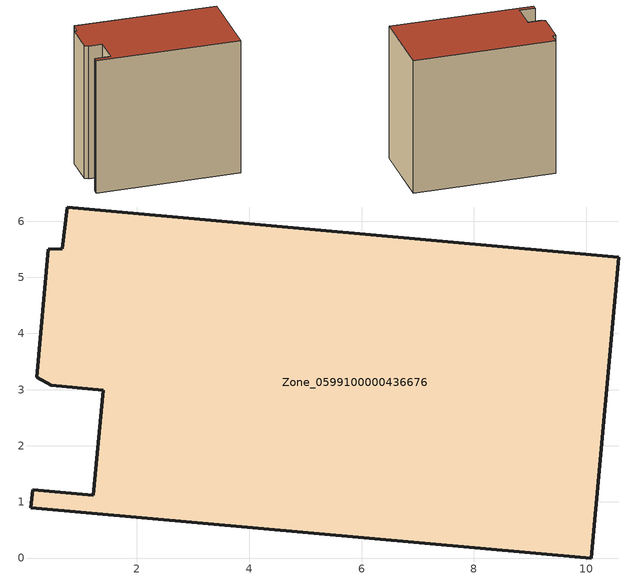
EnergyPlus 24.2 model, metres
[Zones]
Zone_0599100000436676
 floor ground (C_G): 0.21,3.22 0.42,5.5 0.67,5.51 0.76,6.25 10.58,5.36 10.1,0 0.11,0.89 0.15,1.22 1.22,1.12 1.4,2.99 0.47,3.08 z0
 wall outside (C_F): 0.11,0.89 10.1,0 10.58,5.36 0.76,6.25 0.67,5.51 0.42,5.5 0.21,3.22 0.47,3.08 1.4,2.99 1.22,1.12 0.15,1.22 0.11,0.89 z0:9.77
 roof outside (C_R): 0.42,5.5 0.21,3.22 0.47,3.08 1.4,2.99 1.22,1.12 0.15,1.22 0.11,0.89 10.1,0 10.58,5.36 0.76,6.25 0.67,5.51 z9.77
[BUILDING]
Pand.0599100000436676: North Axis=0; Terrain=City; Loads Convergence Tolerance Value=0.04; Temperature Convergence Tolerance Value=0.4; Solar Distribution=FullExterior; Maximum Number of Warmup Days=25; Minimum Number of Warmup Days=1
[Site:Location]
Rotterdam.The.Hague.AP_ZH_NLD Design_Conditions: Latitude=51.96; Longitude=4.45; Time Zone=1; Elevation=-4.5
[SITE:GROUNDTEMPERATURE:BUILDINGSURFACE]
18, 18, 18, 18, 18, 18, 18, 18, 18, 18, 18, 18
[MATERIAL] Thermal Absorptance=0.9; Solar Absorptance=0.7; Visible Absorptance=0.7
Name | Roughness | Thickness | Conductivity | Density | Specific Heat
G.TI.2006-2014 | MediumSmooth | 0.15 | 0.06 | 540 | 1210
F.TI.2006-2014 | Rough | 0.3 | 0.12 | 1920 | 840
R.TI.2006-2014 | MediumRough | 0.2 | 0.08 | 1500 | 1000
[CONSTRUCTION]
C_G: G.TI.2006-2014
C_F: F.TI.2006-2014
C_R: R.TI.2006-2014
[ZONE]
Zone_0599100000436676: Type=1; Multiplier=1; Ceiling Height=Autocalculate; Volume=Autocalculate; Floor Area=autocalculate; Part of Total Floor Area=Yes
[ZONEINFILTRATION:DESIGNFLOWRATE]
Infil_Zone_0599100000436676: Zone or ZoneList or Space or SpaceList=Zone_0599100000436676; Schedule=AlwaysOn; Design Flow Rate Calculation Method=Flow/Area; Flow Rate per Floor Area=0.0015; Constant Term Coefficient=1; Temperature Term Coefficient=0; Velocity Term Coefficient=0; Velocity Squared Term Coefficient=0
[HVACTEMPLATE:ZONE:IDEALLOADSAIRSYSTEM]
Zone_0599100000436676: Maximum Heating Supply Air Temperature=50; Minimum Cooling Supply Air Temperature=13; Maximum Heating Supply Air Humidity Ratio=0.0156; Minimum Cooling Supply Air Humidity Ratio=0.0077; Heating Limit=NoLimit; Cooling Limit=NoLimit; Dehumidification Control Type=ConstantSensibleHeatRatio; Cooling Sensible Heat Ratio=0.7; Dehumidification Setpoint=60; Humidification Control Type=None; Humidification Setpoint=30; Outdoor Air Method=None; Outdoor Air Flow Rate per Person=0.00944; Outdoor Air Flow Rate per Zone Floor Area=0; Outdoor Air Flow Rate per Zone=0; Demand Controlled Ventilation Type=None; Outdoor Air Economizer Type=NoEconomizer; Heat Recovery Type=None; Sensible Heat Recovery Effectiveness=0.7; Latent Heat Recovery Effectiveness=0.65
[ZONECONTROL:THERMOSTAT]
ThermostatControl_Zone_0599100000436676: Zone or ZoneList=Zone_0599100000436676; Control Type Schedule=DualSetpointControlType; Control 1=Thermostat_Zone_0599100000436676; Temperature Difference Between Cutout And Setpoint=0
[THERMOSTATSETPOINT:DUALSETPOINT]
Thermostat_Zone_0599100000436676: Heating Setpoint Temperature Schedule=HeatingSetpoint_Zone_0599100000436676; Cooling Setpoint Temperature Schedule=CoolingSetpoint_Zone_0599100000436676
[SCHEDULE:COMPACT]
HeatingSetpoint_Zone_0599100000436676: Through: 12/31, For: AllDays, Until: 24:00, 21
CoolingSetpoint_Zone_0599100000436676: Through: 12/31, For: AllDays, Until: 24:00, 24
DualSetpointControlType: Through: 12/31, For: AllDays, Until: 24:00, 4
AlwaysOn: Through: 12/31, For: AllDays, Until: 24:00, 1
